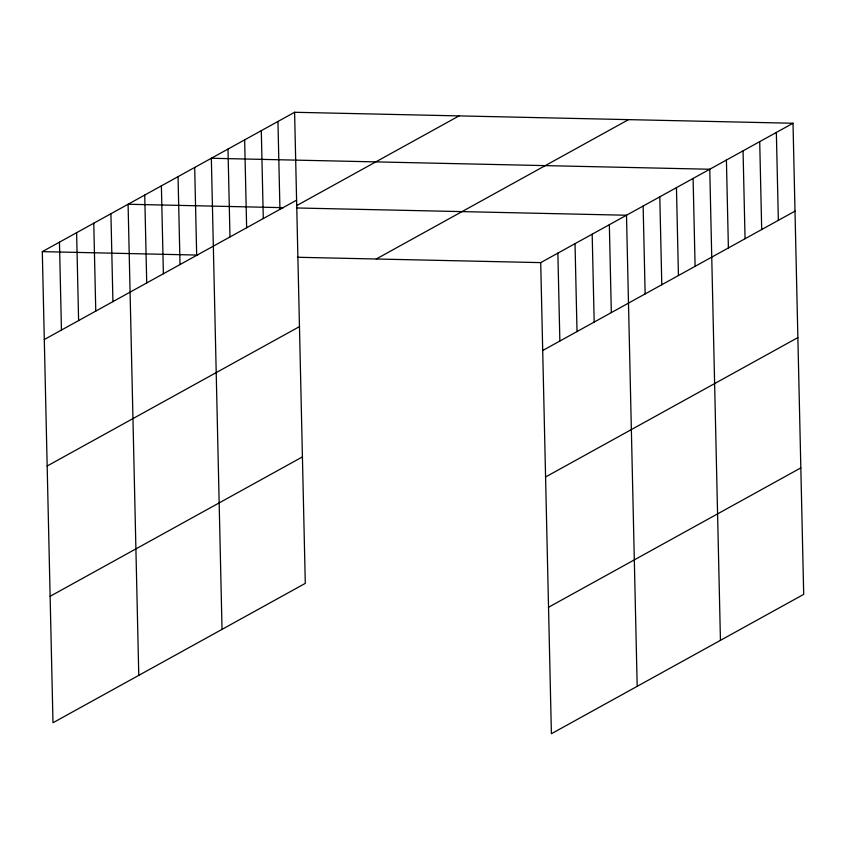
<?xml version="1.0" encoding="UTF-8"?>
<svg xmlns="http://www.w3.org/2000/svg" width="846" height="846" viewBox="0 0 846 846"><rect width="100%" height="100%" fill="white"/><g stroke="black" fill="none" stroke-linecap="round" stroke-linejoin="round"><path stroke-width="1.27" d="M294.598 112.275L305.29 583.38L52.991 722.748L42.3 251.643L294.598 112.275L793.009 123.252L803.7 594.357L551.402 733.725L540.71 262.62L793.009 123.252M44.299 339.532L296.586 200.164M296.999 205.43L459.071 115.891M376.237 259.003L628.536 119.624M47.165 465.998L299.463 326.619M50.126 596.293L302.413 456.914M542.709 350.508L795.007 211.14M545.575 476.975L797.873 337.596M548.536 607.269L800.834 467.891M283.421 207.682L128.084 204.256L138.776 675.362M296.502 207.968L626.495 215.233L637.186 686.339M42.3 251.643L197.636 255.069M297.422 257.269L540.71 262.62M776.353 132.452L778.352 220.341M759.708 141.642L761.696 229.53M743.052 150.842L745.051 238.731M726.407 160.042L728.395 247.931M720.443 640.348L709.752 169.242L211.341 158.265L222.033 629.371M693.096 178.443L695.095 266.331M676.451 187.643L678.439 275.532M659.795 196.843L661.794 284.732M643.14 206.033L645.138 293.922M609.342 224.708L611.33 312.597M592.179 234.194L594.178 322.083M575.026 243.669L577.014 331.558M557.874 253.144L559.862 341.033M277.943 121.475L279.941 209.364M261.298 130.675L263.286 218.564M244.642 139.865L246.641 227.754M227.986 149.065L229.985 236.954M194.686 167.466L196.684 255.355M178.041 176.666L180.029 264.555M161.385 185.866L163.384 273.755M144.729 195.066L146.728 282.955M110.921 213.742L112.92 301.631M93.769 223.217L95.767 311.106M76.616 232.692L78.604 320.581M59.453 242.168L61.451 330.056"/></g></svg>
